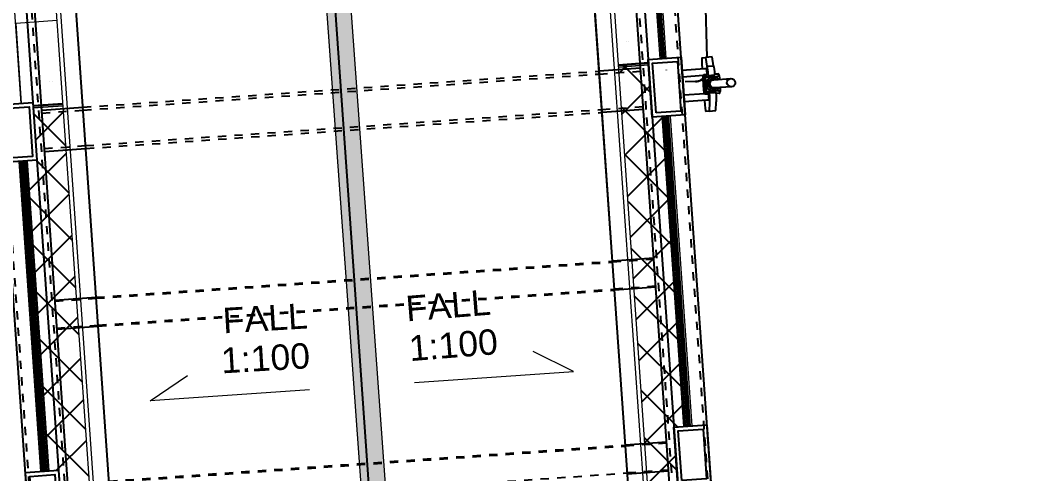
# Model space of a CAD drawing. Header units: millimetres. Extents: x 50357 to 985146, y 723188 to 1803594.
# Drawn here: x 834544.32 to 834556.41, y 818189.34 to 818194.82 of the extents above; entities that cross this region are included whole.
import ezdxf
from ezdxf.xclip import XClip

# ---------------------------------------------------------------- set-up
doc = ezdxf.new("R2010")
doc.units = ezdxf.units.MM
doc.header["$LTSCALE"] = 3
doc.header["$MEASUREMENT"] = 0
doc.linetypes.add('XXASB-PIW-ARC-DWG-1012-MWP-XXXX-WS3-XC$0$XXXXX-PIW-P-ASB_BRIDGE_DECK_STR-XXX$0$Member Hidden', pattern=[4.5, 2.5, -2])
doc.layers.add('00_Xref', color=7, linetype='Continuous')
for name, color, linetype, true_color in [('WKD071__', 7, 'Continuous', 0x6e6e6e), ('XXASB-PIW-ARC-DWG-1012-MWP-XXXX-WS3-XC$0$XXXXX-PIW-P-ASB_BRIDGE_DECK_ARC-XXX$0$A-GENM_PATT', 7, 'Continuous', 0x6e6e6e), ('XXASB-PIW-ARC-DWG-1012-MWP-XXXX-WS3-XC$0$XXXXX-PIW-P-ASB_BRIDGE_DECK_STR-XXX$0$A-GENM', 7, 'Continuous', 0x6e6e6e), ('XXASB-PIW-ARC-DWG-1012-MWP-XXXX-WS3-XC$0$XXXXX-PIW-P-ASB_BRIDGE_DECK_STR-XXX$0$ADS280__', 7, 'Continuous', 0x6e6e6e), ('XXASB-PIW-ARC-DWG-1012-MWP-XXXX-WS3-XC$0$XXXXX-PIW-P-ASB_BRIDGE_DECK_STR-XXX$0$ADS280_B', 7, 'Continuous', 0x6e6e6e), ('XXASB-PIW-ARC-DWG-1012-MWP-XXXX-WS3-XC$0$XXXXX-PIW-P-ASB_BRIDGE_DECK_STR-XXX$0$ADS280_C', 7, 'Continuous', 0x6e6e6e), ('XXASB-PIW-ARC-DWG-1012-MWP-XXXX-WS3-XC$0$XXXXX-PIW-P-ASB_BRIDGE_DECK_STR-XXX$0$ADS280_H', 7, 'XXASB-PIW-ARC-DWG-1012-MWP-XXXX-WS3-XC$0$XXXXX-PIW-P-ASB_BRIDGE_DECK_STR-XXX$0$Member Hidden', 0x6e6e6e)]:
    doc.layers.add(name, color=color, linetype=linetype, true_color=true_color)
for name, color, linetype, lineweight, true_color in [('XXASB-PIW-ARC-DWG-1012-MWP-XXXX-WS3-XC$0$XXXXX-PIW-P-ASB_BRIDGE_DECK_ARC-XXX$0$A-FLOR', 7, 'Continuous', 25, 0x6e6e6e), ('XXASB-PIW-ARC-DWG-1012-MWP-XXXX-WS3-XC$0$XXXXX-PIW-P-ASB_BRIDGE_DECK_ARC-XXX$0$A-FLOR-HRAL', 7, 'Continuous', 13, 0x6e6e6e), ('XXASB-PIW-ARC-DWG-1012-MWP-XXXX-WS3-XC$0$XXXXX-PIW-P-ASB_BRIDGE_DECK_ARC-XXX$0$A-GENM', 7, 'Continuous', 13, 0x6e6e6e), ('XXASB-PIW-ARC-DWG-1012-MWP-XXXX-WS3-XC$0$XXXXX-PIW-P-ASB_BRIDGE_DECK_ARC-XXX$0$ADS030__', 7, 'Continuous', 13, 0x6e6e6e), ('XXASB-PIW-ARC-DWG-1012-MWP-XXXX-WS3-XC$0$XXXXX-PIW-P-ASB_BRIDGE_DECK_ARC-XXX$0$ADS280__', 7, 'Continuous', 13, 0x6e6e6e), ('XXASB-PIW-ARC-DWG-1012-MWP-XXXX-WS3-XC$0$XXXXX-PIW-P-ASB_BRIDGE_DECK_ARC-XXX$0$Q-SPCQ', 7, 'Continuous', 13, 0x6e6e6e)]:
    doc.layers.add(name, color=color, linetype=linetype, lineweight=lineweight, true_color=true_color)
doc.styles.add('XXASB-PIW-ARC-DWG-1012-MWP-XXXX-WS3-XC$0$XXXXX-PIW-P-ASB_BRIDGE_DECK_ARC-XXX$0$Arial_4', font='arial.ttf', dxfattribs={"height": 2500})

# ---------------------------------------------------------------- blocks, each defined once
blk = doc.blocks.new('x-baseplan')
blk.add_lwpolyline([(834550.55, 818213.81), (834557.171, 818119.106), (834549.739, 818118.586), (834547.98, 818143.75), (834547.581, 818143.722), (834547.541, 818144.296), (834539.964, 818143.766), (834540.021, 818142.96), (834532.454, 818142.451), (834523.973, 818144.32), (834526.254, 818154.672), (834539.411, 818151.675), (834539.646, 818148.322), (834547.222, 818148.851), (834547.183, 818149.408), (834547.582, 818149.436), (834542.996, 818215.041), (834543.221, 818215.057), (834550.326, 818213.794), (834550.55, 818213.81)])
blk = doc.blocks.new('XXASB-PIW-ARC-DWG-1012-MWP-XXXX-WS3-XC$0$XXXXX-PIW-P-ASB_BRIDGE_DECK_ARC-XXX$0$Top Rail Type - Top Rail_Internal_-3272771-DECK F_F_L__ARC')
at = {"layer": 'XXASB-PIW-ARC-DWG-1012-MWP-XXXX-WS3-XC$0$XXXXX-PIW-P-ASB_BRIDGE_DECK_ARC-XXX$0$A-FLOR-HRAL'}
for p, q in [((-673385, 127659), (-673385, 164859)), ((-673335, 127659), (-673335, 164859))]:
    blk.add_line(p, q, dxfattribs=at)
blk = doc.blocks.new('XXASB-PIW-ARC-DWG-1012-MWP-XXXX-WS3-XC$0$XXXXX-PIW-P-ASB_BRIDGE_DECK_ARC-XXX$0$Top Rail Type - Top Rail_Internal_-3272781-DECK F_F_L__ARC')
at = {"layer": 'XXASB-PIW-ARC-DWG-1012-MWP-XXXX-WS3-XC$0$XXXXX-PIW-P-ASB_BRIDGE_DECK_ARC-XXX$0$A-FLOR-HRAL'}
for p, q in [((-666710, 127659), (-666710, 164873)), ((-666660, 127659), (-666660, 164870))]:
    blk.add_line(p, q, dxfattribs=at)
blk = doc.blocks.new('XXASB-PIW-ARC-DWG-1012-MWP-XXXX-WS3-XC$0$XXXXX-PIW-P-ASB_BRIDGE_DECK_ARC-XXX$0$Railing - Railing-3272793-DECK F_F_L__ARC')
at = {"layer": 'XXASB-PIW-ARC-DWG-1012-MWP-XXXX-WS3-XC$0$XXXXX-PIW-P-ASB_BRIDGE_DECK_ARC-XXX$0$A-FLOR-HRAL'}
for p, q in [((-666157, 154559), (-666157, 150259)), ((-666138, 150259), (-666138, 154559)), ((-666135, 150259), (-666135, 154559)), ((-666128, 150259), (-666128, 154559)), ((-666126, 150259), (-666126, 154559)), ((-666125, 150259), (-666125, 154559)), ((-666119, 150259), (-666119, 154559)), ((-666118, 150259), (-666118, 154559)), ((-666117, 150259), (-666117, 154559)), ((-666116, 150259), (-666116, 154559)), ((-666110, 150259), (-666110, 154559)), ((-666109, 150259), (-666109, 154559)), ((-666107, 150259), (-666107, 154559)), ((-666099, 150259), (-666099, 154559)), ((-666097, 150259), (-666097, 154559)), ((-666078, 150259), (-666078, 154559)), ((-666157, 149559), (-666157, 145809)), ((-666138, 145809), (-666138, 149559)), ((-666135, 145809), (-666135, 149559)), ((-666128, 145809), (-666128, 149559)), ((-666126, 145809), (-666126, 149559)), ((-666125, 145809), (-666125, 149559)), ((-666119, 145809), (-666119, 149559)), ((-666118, 145809), (-666118, 149559)), ((-666117, 145809), (-666117, 149559)), ((-666116, 145809), (-666116, 149559)), ((-666110, 145809), (-666110, 149559)), ((-666109, 145809), (-666109, 149559)), ((-666107, 145809), (-666107, 149559)), ((-666099, 145809), (-666099, 149559)), ((-666097, 145809), (-666097, 149559)), ((-666078, 145809), (-666078, 149559))]:
    blk.add_line(p, q, dxfattribs=at)
blk = doc.blocks.new('XXASB-PIW-ARC-DWG-1012-MWP-XXXX-WS3-XC$0$XXXXX-PIW-P-ASB_BRIDGE_DECK_ARC-XXX$0$Railing - Railing-3272798-DECK F_F_L__ARC')
at = {"layer": 'XXASB-PIW-ARC-DWG-1012-MWP-XXXX-WS3-XC$0$XXXXX-PIW-P-ASB_BRIDGE_DECK_ARC-XXX$0$A-FLOR-HRAL'}
for p, q in [((-673888, 150259), (-673888, 154559)), ((-673967, 149559), (-673967, 145809)), ((-673948, 149559), (-673948, 145809)), ((-673945, 149559), (-673945, 145809)), ((-673938, 149559), (-673938, 145809)), ((-673936, 149559), (-673936, 145809)), ((-673935, 149559), (-673935, 145809)), ((-673929, 149559), (-673929, 145809)), ((-673928, 149559), (-673928, 145809)), ((-673927, 149559), (-673927, 145809)), ((-673926, 149559), (-673926, 145809)), ((-673920, 149559), (-673920, 145809)), ((-673919, 149559), (-673919, 145809)), ((-673917, 149559), (-673917, 145809)), ((-673909, 149559), (-673909, 145809)), ((-673907, 149559), (-673907, 145809)), ((-673888, 145809), (-673888, 149559))]:
    blk.add_line(p, q, dxfattribs=at)
blk = doc.blocks.new('XXASB-PIW-ARC-DWG-1012-MWP-XXXX-WS3-XC$0$XXXXX-PIW-P-ASB_BRIDGE_DECK_ARC-XXX')
at = {"layer": 'XXASB-PIW-ARC-DWG-1012-MWP-XXXX-WS3-XC$0$XXXXX-PIW-P-ASB_BRIDGE_DECK_ARC-XXX$0$A-GENM_PATT'}
h = blk.add_hatch(dxfattribs=at)
h.set_pattern_fill('ANSI37', color=256, scale=3000)
h.set_pattern_definition([(45, (6708.63, 468.96), (-265.16504294, 265.16504294), []), (135, (6708.63, 468.96), (-265.16504294, -265.16504294), [])])
h.paths.add_polyline_path([(834551553, 818194271), (834551915, 818194296), (834551960, 818193649), (834552090, 818193658), (834552351, 818189917), (834552221, 818189908), (834552270, 818189210), (834552400, 818189219), (834552667, 818185393), (834552538, 818185384), (834552575, 818184855), (834552704, 818184864), (834552978, 818180954), (834552848, 818180945), (834552885, 818180416), (834553015, 818180425), (834553288, 818176515), (834553158, 818176506), (834553195, 818175977), (834553325, 818175986), (834553598, 818172076), (834553469, 818172067), (834553505, 818171538), (834553635, 818171547), (834553832, 818168734), (834553341, 818168699)])
h = blk.add_hatch(dxfattribs=at)
h.set_pattern_fill('ANSI37', color=256, scale=3000)
h.set_pattern_definition([(45, (0, 0), (-265.16504294, 265.16504294), []), (135, (0, 0), (-265.16504294, -265.16504294), [])])
h.paths.add_polyline_path([(834544844, 818193802), (834544483, 818193777), (834544528, 818193129), (834544398, 818193120), (834544660, 818189379), (834544789, 818189388), (834544838, 818188690), (834544709, 818188681), (834544976, 818184855), (834545106, 818184865), (834545143, 818184336), (834545013, 818184327), (834545286, 818180416), (834545416, 818180425), (834545453, 818179897), (834545323, 818179888), (834545597, 818175977), (834545726, 818175986), (834545763, 818175457), (834545634, 818175448), (834545907, 818171538), (834546037, 818171547), (834546074, 818171018), (834545944, 818171009), (834546141, 818168196), (834546632, 818168230)])
at = {"layer": 'XXASB-PIW-ARC-DWG-1012-MWP-XXXX-WS3-XC$0$XXXXX-PIW-P-ASB_BRIDGE_DECK_ARC-XXX$0$Q-SPCQ'}
h = blk.add_hatch(dxfattribs=at)
h.set_pattern_fill('FLEX', color=256, scale=10, angle=93.9987)
h.set_pattern_definition([(93.998705, (834733143.105, 817782021.74), (-63.345417, -4.4281045), [63.5, -63.5]), (138.998705, (834733138.677, 817782085.085), (-63.345417, -4.4281045), [15.875, -58.052561, 15.875, -89.802561])])
h.paths.add_polyline_path([(834551476, 818147152), (834551775, 818147173), (834546924, 818214372), (834546620, 818214426)])
at = {"layer": 'XXASB-PIW-ARC-DWG-1012-MWP-XXXX-WS3-XC$0$XXXXX-PIW-P-ASB_BRIDGE_DECK_ARC-XXX$0$A-FLOR'}
blk.add_line((834551685, 818144159), (834547177, 818208652), dxfattribs=at)
at = {"layer": 'XXASB-PIW-ARC-DWG-1012-MWP-XXXX-WS3-XC$0$XXXXX-PIW-P-ASB_BRIDGE_DECK_ARC-XXX$0$A-GENM'}
for p, q in [((834544773, 818194816), (834544272, 818194781)), ((834544272, 818194781), (834544339, 818193818)), ((834551645, 818194565), (834551645, 818194565)), ((834551552, 818194287), (834551913, 818194312)), ((834551915, 818194296), (834551553, 818194271)), ((834551554, 818194256), (834551916, 818194281)), ((834551554, 818194255), (834551916, 818194280)), ((834551916, 818194280), (834551554, 818194255)), ((834544682, 818194078), (834544682, 818194078)), ((834544482, 818193793), (834544843, 818193818)), ((834544844, 818193802), (834544483, 818193777)), ((834544484, 818193762), (834544845, 818193787)), ((834544484, 818193761), (834544845, 818193786)), ((834544845, 818193786), (834544484, 818193761)), ((834552074, 818193657), (834552336, 818189916)), ((834552351, 818189917), (834552089, 818193658)), ((834544398, 818193120), (834544660, 818189379)), ((834544675, 818189380), (834544413, 818193121))]:
    blk.add_line(p, q, dxfattribs=at)
at = {"layer": 'XXASB-PIW-ARC-DWG-1012-MWP-XXXX-WS3-XC$0$XXXXX-PIW-P-ASB_BRIDGE_DECK_ARC-XXX$0$A-GENM', "flags": 128}
for points in [[(834551675, 818194567), (834551675, 818194567), (834551675, 818194567)], [(834544712, 818194080), (834544712, 818194080), (834544712, 818194080)]]:
    blk.add_lwpolyline(points, dxfattribs=at)
at = {"layer": 'XXASB-PIW-ARC-DWG-1012-MWP-XXXX-WS3-XC$0$XXXXX-PIW-P-ASB_BRIDGE_DECK_ARC-XXX$0$ADS030__', "flags": 128}
for points in [[(834549087, 818190447), (834551009, 818190581), (834550521, 818190822)], [(834547819, 818190358), (834545897, 818190224), (834546346, 818190530)]]:
    blk.add_lwpolyline(points, dxfattribs=at)
at = {"layer": 'XXASB-PIW-ARC-DWG-1012-MWP-XXXX-WS3-XC$0$XXXXX-PIW-P-ASB_BRIDGE_DECK_ARC-XXX$0$ADS280__'}
for p, q in [((834550324, 818208447), (834554796, 818144477)), ((834548232, 818148750), (834544089, 818208011))]:
    blk.add_line(p, q, dxfattribs=at)
at = {"layer": 'XXASB-PIW-ARC-DWG-1012-MWP-XXXX-WS3-XC$0$XXXXX-PIW-P-ASB_BRIDGE_DECK_ARC-XXX$0$Q-SPCQ'}
blk.add_lwpolyline([(834551476, 818147152), (834551775, 818147173), (834546924, 818214372), (834546620, 818214426)], close=True, dxfattribs=at)
at = {"layer": 'XXASB-PIW-ARC-DWG-1012-MWP-XXXX-WS3-XC$0$XXXXX-PIW-P-ASB_BRIDGE_DECK_ARC-XXX$0$A-FLOR-HRAL', "rotation": 3.999000000000387}
for name in ['XXASB-PIW-ARC-DWG-1012-MWP-XXXX-WS3-XC$0$XXXXX-PIW-P-ASB_BRIDGE_DECK_ARC-XXX$0$Railing - Railing-3272798-DECK F_F_L__ARC', 'XXASB-PIW-ARC-DWG-1012-MWP-XXXX-WS3-XC$0$XXXXX-PIW-P-ASB_BRIDGE_DECK_ARC-XXX$0$Railing - Railing-3272793-DECK F_F_L__ARC', 'XXASB-PIW-ARC-DWG-1012-MWP-XXXX-WS3-XC$0$XXXXX-PIW-P-ASB_BRIDGE_DECK_ARC-XXX$0$Top Rail Type - Top Rail_Internal_-3272781-DECK F_F_L__ARC', 'XXASB-PIW-ARC-DWG-1012-MWP-XXXX-WS3-XC$0$XXXXX-PIW-P-ASB_BRIDGE_DECK_ARC-XXX$0$Top Rail Type - Top Rail_Internal_-3272771-DECK F_F_L__ARC']:
    blk.add_blockref(name, (835227065, 818090920), dxfattribs=at)
at = {"layer": 'XXASB-PIW-ARC-DWG-1012-MWP-XXXX-WS3-XC$0$XXXXX-PIW-P-ASB_BRIDGE_DECK_ARC-XXX$0$ADS030__', "char_height": 307.4, "width": 3288.75, "line_spacing_factor": 0.938532, "style": 'XXASB-PIW-ARC-DWG-1012-MWP-XXXX-WS3-XC$0$XXXXX-PIW-P-ASB_BRIDGE_DECK_ARC-XXX$0$Arial_4'}
for insert, attachment_point, rotation in [((834548971, 818191490), 1, 4.6066), ((834547788, 818191407), 3, 3.3908)]:
    blk.add_mtext('FALL\\P1:100', dxfattribs=dict(at, insert=insert, attachment_point=attachment_point, rotation=rotation))
blk = doc.blocks.new('XXASB-PIW-ARC-DWG-1012-MWP-XXXX-WS3-XC$0$XXXXX-PIW-P-ASB_BRIDGE_DECK_STR-XXX$0$Hanger Joint 2 - Hanger Joint 2-V18-DECK F_F_L__STR')
at = {"layer": 'XXASB-PIW-ARC-DWG-1012-MWP-XXXX-WS3-XC$0$XXXXX-PIW-P-ASB_BRIDGE_DECK_STR-XXX$0$A-GENM'}
for p, q in [((834552624, 818194372), (834552486, 818199030)), ((834552128, 818194222), (834552129, 818194219)), ((834552628, 818194233), (834552628, 818194237)), ((834552356, 818194079), (834552483, 818194083)), ((834552483, 818194079), (834552356, 818194075))]:
    blk.add_line(p, q, dxfattribs=at)
for centre, major_axis, start_param, end_param in [((834551986, 818199015), (500, 15), 1.236403, 1.5618), ((834551986, 818199015), (500, 15), 6.283185, 7.094639), ((834552478, 818194233), (150, 4), 4.712388, 5.683275), ((834552478, 818194229), (150, 4), 4.71239, 5.716441)]:
    blk.add_ellipse(centre, major_axis=major_axis, ratio=0.998865, start_param=start_param, end_param=end_param, dxfattribs=at)
blk = doc.blocks.new('XXASB-PIW-ARC-DWG-1012-MWP-XXXX-WS3-XC$0$XXXXX-PIW-P-ASB_BRIDGE_DECK_STR-XXX$0$C1')
at = {"layer": 'XXASB-PIW-ARC-DWG-1012-MWP-XXXX-WS3-XC$0$XXXXX-PIW-P-ASB_BRIDGE_DECK_STR-XXX$0$ADS280_C'}
for points in [[(-350, 200), (350, 200), (350, -200), (-350, -200)], [(-300, 150), (300, 150), (300, -150), (-300, -150)]]:
    blk.add_lwpolyline(points, close=True, dxfattribs=at)
blk = doc.blocks.new('XXASB-PIW-ARC-DWG-1012-MWP-XXXX-WS3-XC$0$XXXXX-PIW-P-ASB_BRIDGE_DECK_STR-XXX$0$Hanger Joint - Hanger Joint-V14-DECK F_F_L__STR')
at = {"layer": 'XXASB-PIW-ARC-DWG-1012-MWP-XXXX-WS3-XC$0$XXXXX-PIW-P-ASB_BRIDGE_DECK_STR-XXX$0$A-GENM'}
for p, q in [((834555111, 818158859), (834555072, 818158856)), ((834555111, 818158859), (834555190, 818158864)), ((834555129, 818158754), (834555111, 818158859)), ((834555190, 818158864), (834555209, 818158760)), ((834555082, 818158639), (834555086, 818158581)), ((834555093, 818158482), (834555097, 818158424)), ((834555156, 818158210), (834555160, 818158318)), ((834555160, 818158318), (834555240, 818158324)), ((834555240, 818158324), (834555236, 818158216)), ((834555117, 818158208), (834555156, 818158210)), ((834555236, 818158216), (834555156, 818158210))]:
    blk.add_line(p, q, dxfattribs=at)
for centre, major_axis, start_param, end_param in [((834555083, 818158707), (-10, 150), 0, 1.452786), ((834555222, 818158541), (-16, 230), 5.198748, 5.968692), ((834555142, 818158535), (-16, 230), 5.199753, 5.968692), ((834555142, 818158535), (-16, 230), 3.477995, 4.225484), ((834555222, 818158541), (-16, 230), 3.477995, 4.226477), ((834555107, 818158357), (-10, 150), 1.688806, 3.141593)]:
    blk.add_ellipse(centre, major_axis=major_axis, ratio=0.035329, start_param=start_param, end_param=end_param, dxfattribs=at)
blk = doc.blocks.new('XXASB-PIW-ARC-DWG-1012-MWP-XXXX-WS3-XC$0$XXXXX-PIW-P-ASB_BRIDGE_DECK_STR-XXX$0$Hanger Node - Hanger Node-V24-DECK F_F_L__STR')
at = {"layer": 'XXASB-PIW-ARC-DWG-1012-MWP-XXXX-WS3-XC$0$XXXXX-PIW-P-ASB_BRIDGE_DECK_STR-XXX$0$A-GENM'}
for p, q in [((834546255, 818158031), (834546251, 818158022)), ((834546255, 818158031), (834546298, 818158034)), ((834546299, 818158035), (834546256, 818158032)), ((834546298, 818158034), (834546288, 818158010)), ((834546112, 818157998), (834546123, 818158022)), ((834546166, 818158026), (834546123, 818158023)), ((834546123, 818158022), (834546166, 818158025)), ((834546161, 818158015), (834546166, 818158025)), ((834546194, 818157970), (834546190, 818157970)), ((834546309, 818157973), (834546304, 818157973)), ((834546313, 818157967), (834546309, 818157973)), ((834546139, 818157789), (834546125, 818157811)), ((834546139, 818157789), (834546182, 818157792)), ((834546140, 818157788), (834546183, 818157791)), ((834546182, 818157792), (834546176, 818157801)), ((834546198, 818157850), (834546202, 818157850)), ((834546266, 818157807), (834546272, 818157798)), ((834546272, 818157798), (834546314, 818157801)), ((834546272, 818157797), (834546315, 818157800)), ((834546301, 818157824), (834546314, 818157801)), ((834546312, 818157863), (834546317, 818157863)), ((834546317, 818157863), (834546320, 818157870))]:
    blk.add_line(p, q, dxfattribs=at)
at = {"layer": 'XXASB-PIW-ARC-DWG-1012-MWP-XXXX-WS3-XC$0$XXXXX-PIW-P-ASB_BRIDGE_DECK_STR-XXX$0$A-GENM', "flags": 128}
for points in [[(834546251, 818158022), (834546229, 818158019), (834546206, 818158018), (834546183, 818158016), (834546161, 818158015)], [(834546176, 818157801), (834546198, 818157803), (834546221, 818157805), (834546244, 818157806), (834546266, 818157807)]]:
    blk.add_lwpolyline(points, dxfattribs=at)
at = {"layer": 'XXASB-PIW-ARC-DWG-1012-MWP-XXXX-WS3-XC$0$XXXXX-PIW-P-ASB_BRIDGE_DECK_STR-XXX$0$A-GENM'}
for centre, major_axis, ratio, start_param, end_param in [((834546264, 818157915), (-8, 118), 0.035329, 6.176011, 6.419948), ((834546307, 818157918), (-8, 118), 0.035329, 5.184875, 6.419948), ((834546131, 818157905), (-8, 118), 0.035329, 6.176011, 6.419948), ((834546199, 818157910), (-5.9, 84.8), 0.999376, 0.359432, 0.938516), ((834546198, 818157910), (-4.4, 63.2), 0.999376, 0.000003, 0.649708), ((834546194, 818157910), (-4.2, 59.9), 0.999376, 0.000002, 0.558196), ((834546174, 818157908), (-8, 118), 0.035329, 6.119778, 6.419948), ((834546194, 818157910), (-4.2, 59.9), 0.999376, 3.141599, 6.283191), ((834546198, 818157910), (-4.4, 63.2), 0.999376, 3.141592, 6.283185), ((834546198, 818157910), (-4.2, 59.9), 0.999376, 3.141595, 6.283188), ((834546190, 818157910), (-3.5, 49.9), 0.999376, 5.834386, 5.870449), ((834546199, 818157910), (-5.9, 84.8), 0.999376, 3.501025, 5.923751), ((834546190, 818157910), (-3.5, 49.9), 0.999376, 5.331252, 5.420692), ((834546190, 818157910), (-3.5, 49.9), 0.999376, 4.904436, 4.936786), ((834546308, 818157918), (-3.8, 54.9), 0.035329, 6.058786, 7.853982), ((834546307, 818157918), (-3.2, 45.6), 0.035329, 0.261799, 1.570796), ((834546307, 818157918), (-3.2, 45.6), 0.035329, 1.570796, 2.879793), ((834546308, 818157918), (-3.8, 54.9), 0.035329, 1.570796, 3.365992), ((834546313, 818157918), (-3.8, 54.9), 0.035329, 5.989381, 7.853982), ((834546313, 818157918), (-3.8, 54.9), 0.035329, 1.570796, 3.435396), ((834546316, 818157918), (-3.4, 48.8), 0.035329, 4.712389, 7.853982), ((834546316, 818157918), (-3.4, 48.8), 0.035329, 1.570796, 4.712389), ((834546199, 818157910), (-5.9, 84.8), 0.999376, 2.203089, 2.782161), ((834546131, 818157905), (-8, 118), 0.035329, 3.00483, 3.248767), ((834546198, 818157910), (-4.4, 63.2), 0.999376, 2.491885, 3.141589), ((834546194, 818157910), (-4.2, 59.9), 0.999376, 2.5834, 3.141593), ((834546174, 818157908), (-8, 118), 0.035329, 3.00483, 3.308379), ((834546190, 818157910), (-3.5, 49.9), 0.999376, 3.554329, 3.590392), ((834546190, 818157910), (-3.5, 49.9), 0.999376, 4.00824, 4.075667), ((834546190, 818157910), (-3.5, 49.9), 0.999376, 4.48799, 4.52034), ((834546264, 818157915), (-8, 118), 0.035329, 3.00483, 3.248767), ((834546307, 818157918), (-8, 118), 0.035329, 3.00483, 4.239903)]:
    blk.add_ellipse(centre, major_axis=major_axis, ratio=ratio, start_param=start_param, end_param=end_param, dxfattribs=at)
for points, knots in [([(834546111, 818157954), (834546111, 818157955), (834546111, 818157956), (834546111, 818157958), (834546111, 818157962), (834546111, 818157966), (834546111, 818157973), (834546111, 818157981), (834546112, 818157989), (834546112, 818157995), (834546112, 818157998)], [0.6920213, 0.6920213, 0.6920213, 0.6920213, 0.7, 0.7166667, 0.7333333, 0.7666667, 0.8, 0.8666667, 0.9333333, 1, 1, 1, 1]), ([(834546112, 818157998), (834546115, 818157997), (834546121, 818157995), (834546128, 818157994), (834546135, 818157992), (834546140, 818157991), (834546145, 818157990), (834546150, 818157989), (834546157, 818157988), (834546161, 818157988), (834546164, 818157987)], [0, 0, 0, 0, 0.2, 0.4, 0.5, 0.6, 0.7, 0.8, 0.9, 1, 1, 1, 1]), ([(834546164, 818157987), (834546167, 818157987), (834546170, 818157988), (834546175, 818157988), (834546178, 818157988), (834546183, 818157988), (834546188, 818157988), (834546191, 818157989), (834546193, 818157989)], [0, 0, 0, 0, 0.333333, 0.416667, 0.5, 0.666667, 0.833333, 1, 1, 1, 1]), ([(834546193, 818157989), (834546195, 818157989), (834546199, 818157989), (834546204, 818157990), (834546208, 818157990), (834546211, 818157990), (834546216, 818157991), (834546220, 818157991), (834546223, 818157992)], [0, 0, 0, 0, 0.166667, 0.333333, 0.5, 0.583333, 0.666667, 1, 1, 1, 1]), ([(834546223, 818157992), (834546226, 818157992), (834546232, 818157993), (834546239, 818157995), (834546246, 818157997), (834546252, 818157999), (834546259, 818158001), (834546267, 818158003), (834546276, 818158006), (834546284, 818158009), (834546288, 818158010)], [0, 0, 0, 0, 0.1, 0.2, 0.3, 0.4, 0.5, 0.6, 0.8, 1, 1, 1, 1]), ([(834546288, 818158010), (834546287, 818158007), (834546287, 818158002), (834546287, 818157993), (834546286, 818157985), (834546286, 818157979), (834546286, 818157974), (834546286, 818157971), (834546286, 818157968), (834546286, 818157966), (834546286, 818157964), (834546286, 818157962), (834546286, 818157960), (834546286, 818157958), (834546286, 818157956), (834546286, 818157953), (834546286, 818157951), (834546286, 818157949), (834546286, 818157949), (834546286, 818157947), (834546286, 818157946), (834546286, 818157944), (834546286, 818157942), (834546286, 818157939), (834546286, 818157936), (834546286, 818157933), (834546287, 818157931), (834546287, 818157930), (834546287, 818157928), (834546287, 818157926), (834546287, 818157923), (834546287, 818157920), (834546287, 818157916), (834546288, 818157913), (834546288, 818157909), (834546288, 818157906), (834546288, 818157904), (834546288, 818157903), (834546289, 818157901), (834546289, 818157900), (834546289, 818157897), (834546289, 818157893), (834546290, 818157890), (834546290, 818157888), (834546290, 818157887), (834546290, 818157885), (834546291, 818157884), (834546291, 818157883), (834546291, 818157882), (834546291, 818157880), (834546291, 818157877), (834546292, 818157874), (834546292, 818157872), (834546292, 818157871), (834546293, 818157869), (834546293, 818157867), (834546293, 818157865), (834546294, 818157862), (834546294, 818157859), (834546295, 818157855), (834546296, 818157848), (834546297, 818157840), (834546299, 818157832), (834546300, 818157826), (834546301, 818157824)], [0, 0, 0, 0, 0.066667, 0.133333, 0.2, 0.233333, 0.266667, 0.283333, 0.3, 0.316667, 0.325, 0.333333, 0.341667, 0.35, 0.366667, 0.383333, 0.391667, 0.395833, 0.4, 0.404167, 0.408333, 0.416667, 0.425, 0.433333, 0.45, 0.458333, 0.4625, 0.466667, 0.470833, 0.475, 0.483333, 0.491667, 0.5, 0.508333, 0.516667, 0.525, 0.529167, 0.533333, 0.5375, 0.541667, 0.55, 0.566667, 0.575, 0.583333, 0.591667, 0.595833, 0.6, 0.604167, 0.608333, 0.616667, 0.633333, 0.65, 0.658333, 0.666667, 0.675, 0.683333, 0.7, 0.716667, 0.733333, 0.766667, 0.8, 0.866667, 0.933333, 1, 1, 1, 1]), ([(834546125, 818157811), (834546125, 818157814), (834546124, 818157820), (834546122, 818157828), (834546121, 818157836), (834546119, 818157842), (834546119, 818157847), (834546118, 818157850), (834546118, 818157852), (834546118, 818157854), (834546118, 818157854)], [0, 0, 0, 0, 0.0666667, 0.1333333, 0.2, 0.2333333, 0.2666667, 0.2833333, 0.3, 0.307938, 0.307938, 0.307938, 0.307938]), ([(834546175, 818157829), (834546173, 818157828), (834546168, 818157827), (834546162, 818157825), (834546156, 818157823), (834546151, 818157822), (834546147, 818157820), (834546141, 818157818), (834546133, 818157815), (834546128, 818157813), (834546125, 818157811)], [0, 0, 0, 0, 0.1, 0.2, 0.3, 0.4, 0.5, 0.6, 0.8, 1, 1, 1, 1]), ([(834546204, 818157831), (834546202, 818157831), (834546199, 818157831), (834546194, 818157831), (834546190, 818157830), (834546186, 818157830), (834546182, 818157829), (834546178, 818157829), (834546175, 818157829)], [0, 0, 0, 0, 0.166667, 0.333333, 0.5, 0.583333, 0.666667, 1, 1, 1, 1]), ([(834546234, 818157833), (834546231, 818157833), (834546227, 818157833), (834546223, 818157832), (834546219, 818157832), (834546215, 818157832), (834546210, 818157832), (834546206, 818157832), (834546204, 818157831)], [0, 0, 0, 0, 0.333333, 0.416667, 0.5, 0.666667, 0.833333, 1, 1, 1, 1]), ([(834546301, 818157824), (834546297, 818157824), (834546289, 818157826), (834546279, 818157827), (834546271, 818157829), (834546264, 818157830), (834546258, 818157830), (834546251, 818157831), (834546243, 818157832), (834546237, 818157833), (834546234, 818157833)], [0, 0, 0, 0, 0.2, 0.4, 0.5, 0.6, 0.7, 0.8, 0.9, 1, 1, 1, 1])]:
    blk.add_open_spline(points, degree=3, knots=knots, dxfattribs=at)
blk = doc.blocks.new('XXASB-PIW-ARC-DWG-1012-MWP-XXXX-WS3-XC$0$XXXXX-PIW-P-ASB_BRIDGE_DECK_STR-XXX$0$Hanger Rod M100 - Vertical Rod-3372036-DECK F_F_L__STR')
at = {"layer": 'XXASB-PIW-ARC-DWG-1012-MWP-XXXX-WS3-XC$0$XXXXX-PIW-P-ASB_BRIDGE_DECK_STR-XXX$0$A-GENM'}
for p, q in [((834546187, 818157959), (834545980, 818157945)), ((834545987, 818157845), (834546194, 818157860))]:
    blk.add_line(p, q, dxfattribs=at)
for centre, start_param, end_param in [((834545984, 818157895), 0.000004, 3.141596), ((834545984, 818157895), 3.141598, 6.28319), ((834546190, 818157910), 5.345359, 6.283183), ((834546190, 818157910), 3.141591, 5.330727), ((834546190, 818157910), 5.331723, 5.340486)]:
    blk.add_ellipse(centre, major_axis=(-3.5, 49.9), ratio=0.999376, start_param=start_param, end_param=end_param, dxfattribs=at)
blk = doc.blocks.new('XXASB-PIW-ARC-DWG-1012-MWP-XXXX-WS3-XC$0$XXXXX-PIW-P-ASB_BRIDGE_DECK_STR-XXX$0$Steel Plate - 85mm-2198207-DECK F_F_L__STR')
at = {"layer": 'XXASB-PIW-ARC-DWG-1012-MWP-XXXX-WS3-XC$0$XXXXX-PIW-P-ASB_BRIDGE_DECK_STR-XXX$0$A-GENM'}
for p, q in [((-262, -42), (-262, 43)), ((-217, 43), (-262, 43)), ((37, 43), (-217, 43)), ((37, 43), (37, -42)), ((-262, -42), (-234, -42)), ((-234, -42), (37, -42))]:
    blk.add_line(p, q, dxfattribs=at)
blk = doc.blocks.new('XXASB-PIW-ARC-DWG-1012-MWP-XXXX-WS3-XC$0$XXXXX-PIW-P-ASB_BRIDGE_DECK_STR-XXX$0$Steel Plate - 85mm-3367292-DECK F_F_L__STR')
at = {"layer": 'XXASB-PIW-ARC-DWG-1012-MWP-XXXX-WS3-XC$0$XXXXX-PIW-P-ASB_BRIDGE_DECK_STR-XXX$0$A-GENM'}
for p, q in [((-262, -42), (-262, 43)), ((-234, 43), (-262, 43)), ((37, 43), (-234, 43)), ((37, 43), (37, -42)), ((-262, -42), (-217, -42)), ((-217, -42), (37, -42))]:
    blk.add_line(p, q, dxfattribs=at)
blk = doc.blocks.new('XXASB-PIW-ARC-DWG-1012-MWP-XXXX-WS3-XC$0$XXXXX-PIW-P-ASB_BRIDGE_DECK_STR-XXX$0$TIE ROD')
at = {"layer": 'XXASB-PIW-ARC-DWG-1012-MWP-XXXX-WS3-XC$0$XXXXX-PIW-P-ASB_BRIDGE_DECK_STR-XXX$0$A-GENM', "linetype": 'XXASB-PIW-ARC-DWG-1012-MWP-XXXX-WS3-XC$0$XXXXX-PIW-P-ASB_BRIDGE_DECK_STR-XXX$0$Member Hidden'}
for name, p, rotation in [('XXASB-PIW-ARC-DWG-1012-MWP-XXXX-WS3-XC$0$XXXXX-PIW-P-ASB_BRIDGE_DECK_STR-XXX$0$Hanger Rod M100 - Vertical Rod-3372036-DECK F_F_L__STR', (-757970023, 889568332), 266.0012948640198), ('XXASB-PIW-ARC-DWG-1012-MWP-XXXX-WS3-XC$0$XXXXX-PIW-P-ASB_BRIDGE_DECK_STR-XXX$0$Steel Plate - 85mm-2198207-DECK F_F_L__STR', (-150, 37), 270.000000000139), ('XXASB-PIW-ARC-DWG-1012-MWP-XXXX-WS3-XC$0$XXXXX-PIW-P-ASB_BRIDGE_DECK_STR-XXX$0$Steel Plate - 85mm-3367292-DECK F_F_L__STR', (150, 37), 270.000000000139)]:
    blk.add_blockref(name, p, dxfattribs=dict(at, rotation=rotation))
at = {"layer": 'XXASB-PIW-ARC-DWG-1012-MWP-XXXX-WS3-XC$0$XXXXX-PIW-P-ASB_BRIDGE_DECK_STR-XXX$0$A-GENM'}
for name, p, rotation in [('XXASB-PIW-ARC-DWG-1012-MWP-XXXX-WS3-XC$0$XXXXX-PIW-P-ASB_BRIDGE_DECK_STR-XXX$0$Hanger Joint - Hanger Joint-V14-DECK F_F_L__STR', (757970023, -889576632), 86.00129486401981), ('XXASB-PIW-ARC-DWG-1012-MWP-XXXX-WS3-XC$0$XXXXX-PIW-P-ASB_BRIDGE_DECK_STR-XXX$0$Hanger Node - Hanger Node-V24-DECK F_F_L__STR', (-757970023, 889568332), 266.0012948640198)]:
    blk.add_blockref(name, p, dxfattribs=dict(at, rotation=rotation))
blk = doc.blocks.new('XXASB-PIW-ARC-DWG-1012-MWP-XXXX-WS3-XC$0$XXXXX-PIW-P-ASB_BRIDGE_DECK_STR-XXX')
at = {"layer": 'XXASB-PIW-ARC-DWG-1012-MWP-XXXX-WS3-XC$0$XXXXX-PIW-P-ASB_BRIDGE_DECK_STR-XXX$0$ADS280__'}
for p, q in [((834549771, 818171542), (834547177, 818208652)), ((834554803, 818144377), (834550324, 818208447)), ((834548232, 818148750), (834544089, 818208011))]:
    blk.add_line(p, q, dxfattribs=at)
at = {"layer": 'XXASB-PIW-ARC-DWG-1012-MWP-XXXX-WS3-XC$0$XXXXX-PIW-P-ASB_BRIDGE_DECK_STR-XXX$0$ADS280_B'}
for p, q in [((834548143, 818135677), (834542829, 818211703)), ((834556373, 818136252), (834551201, 818210241)), ((834556373, 818136252), (834551292, 818208940)), ((834554963, 818149250), (834551463, 818199328)), ((834547731, 818148745), (834544230, 818198822)), ((834551818, 818194240), (834551319, 818194206)), ((834544586, 818193735), (834545085, 818193770)), ((834551853, 818193742), (834551354, 818193707)), ((834544621, 818193236), (834545120, 818193271)), ((834551979, 818191946), (834551480, 818191911)), ((834552003, 818191597), (834551504, 818191562)), ((834544746, 818191440), (834545245, 818191475)), ((834544771, 818191091), (834545269, 818191126)), ((834552134, 818189726), (834551635, 818189692)), ((834552158, 818189377), (834551659, 818189342))]:
    blk.add_line(p, q, dxfattribs=at)
at = {"layer": 'XXASB-PIW-ARC-DWG-1012-MWP-XXXX-WS3-XC$0$XXXXX-PIW-P-ASB_BRIDGE_DECK_STR-XXX$0$ADS280_H'}
for p, q in [((834554998, 818149253), (834551498, 818199330)), ((834555378, 818149981), (834551926, 818199360)), ((834547267, 818148712), (834543766, 818198790)), ((834547696, 818148742), (834544195, 818198820)), ((834545085, 818193770), (834551318, 818194205)), ((834551321, 818194171), (834551821, 818194206)), ((834545087, 818193735), (834551321, 818194171)), ((834544588, 818193700), (834545087, 818193735)), ((834545117, 818193306), (834551351, 818193742)), ((834545120, 818193271), (834551353, 818193707)), ((834551351, 818193742), (834551851, 818193777)), ((834544618, 818193271), (834545117, 818193306)), ((834545245, 818191475), (834551479, 818191911)), ((834545246, 818191463), (834551481, 818191899)), ((834551981, 818191934), (834551482, 818191899)), ((834545269, 818191139), (834551503, 818191574)), ((834545269, 818191126), (834551503, 818191562)), ((834552003, 818191609), (834551505, 818191575)), ((834544747, 818191428), (834545246, 818191463)), ((834544770, 818191104), (834545269, 818191139)), ((834552136, 818189714), (834551637, 818189679)), ((834545400, 818189256), (834551634, 818189691)), ((834545401, 818189243), (834551636, 818189679)), ((834545424, 818188919), (834551659, 818189355)), ((834552159, 818189390), (834551660, 818189355))]:
    blk.add_line(p, q, dxfattribs=at)
at = {"layer": 'XXASB-PIW-ARC-DWG-1012-MWP-XXXX-WS3-XC$0$XXXXX-PIW-P-ASB_BRIDGE_DECK_STR-XXX$0$A-GENM'}
blk.add_blockref('XXASB-PIW-ARC-DWG-1012-MWP-XXXX-WS3-XC$0$XXXXX-PIW-P-ASB_BRIDGE_DECK_STR-XXX$0$Hanger Joint 2 - Hanger Joint 2-V18-DECK F_F_L__STR', (0, 0), dxfattribs=at)
at = {"layer": 'XXASB-PIW-ARC-DWG-1012-MWP-XXXX-WS3-XC$0$XXXXX-PIW-P-ASB_BRIDGE_DECK_STR-XXX$0$A-GENM', "xscale": -1, "rotation": 273.9987051264523}
blk.add_blockref('XXASB-PIW-ARC-DWG-1012-MWP-XXXX-WS3-XC$0$XXXXX-PIW-P-ASB_BRIDGE_DECK_STR-XXX$0$TIE ROD', (834552334, 818194026), dxfattribs=at)
at = {"layer": 'XXASB-PIW-ARC-DWG-1012-MWP-XXXX-WS3-XC$0$XXXXX-PIW-P-ASB_BRIDGE_DECK_STR-XXX$0$ADS280_C', "rotation": 93.99870513598016}
for p in [(834552135, 818194012), (834544304, 818193465), (834552445, 818189573), (834544614, 818189025)]:
    blk.add_blockref('XXASB-PIW-ARC-DWG-1012-MWP-XXXX-WS3-XC$0$XXXXX-PIW-P-ASB_BRIDGE_DECK_STR-XXX$0$C1', p, dxfattribs=at)
blk = doc.blocks.new('XXASB-PIW-ARC-DWG-1012-MWP-XXXX-WS3-XC')
for name in ['XXASB-PIW-ARC-DWG-1012-MWP-XXXX-WS3-XC$0$XXXXX-PIW-P-ASB_BRIDGE_DECK_STR-XXX', 'XXASB-PIW-ARC-DWG-1012-MWP-XXXX-WS3-XC$0$XXXXX-PIW-P-ASB_BRIDGE_DECK_ARC-XXX']:
    blk.add_blockref(name, (0, 0))

msp = doc.modelspace()

# ---------------------------------------------------------------- block references
at = {"layer": '00_Xref'}
ref = msp.add_blockref('x-baseplan', (0, 0), dxfattribs=at)
XClip(ref).set_block_clipping_path([(834202.4041511728, 818417.7787976696), (834906.6320897909, 818467.0097314056), (834956.0121295976, 817760.6488927433), (834251.7841909796, 817711.4179590072)])
at = {"layer": 'WKD071__', "xscale": 0.001, "yscale": 0.001, "zscale": 0.001}
msp.add_blockref('XXASB-PIW-ARC-DWG-1012-MWP-XXXX-WS3-XC', (0, 0), dxfattribs=at)

doc.saveas('drawing.dxf')
